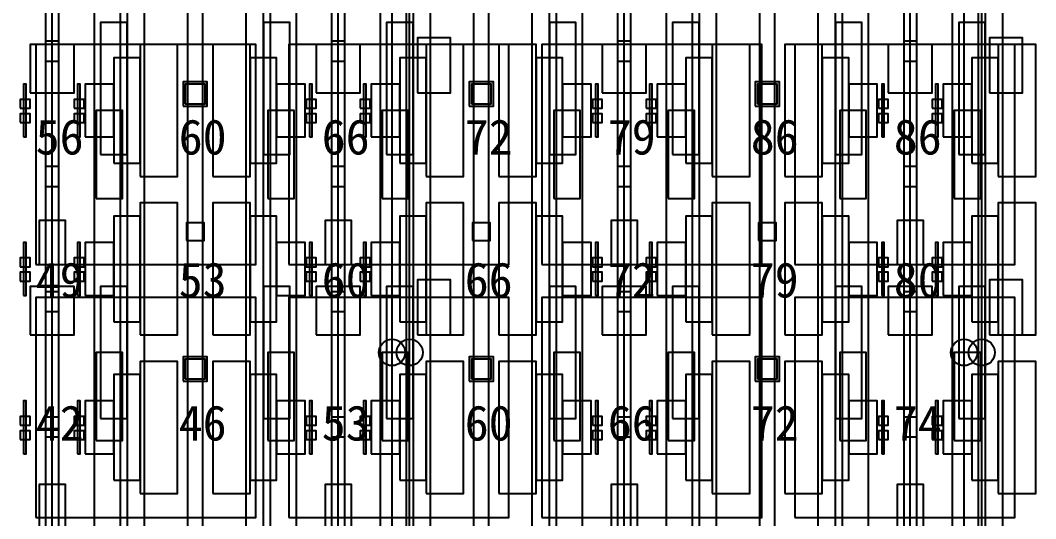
# Model space of a CAD drawing. Header units: metres. Extents: x -1640 to 1560, y -268 to 2338.
# Drawn here: x -367.7 to -321.55, y 1990.45 to 2013.1 of the extents above; entities that cross this region are included whole.
import ezdxf

# ---------------------------------------------------------------- set-up
doc = ezdxf.new("R2010")
doc.units = ezdxf.units.M
for name, color, linetype in [('1F_CHL', 4, 'Continuous'), ('1F_PUMP', 2, 'Continuous'), ('1F_SCR', 3, 'Continuous'), ('1F_STRUCT_COLUMN', 8, 'Continuous'), ('2F_CSF_LATERAL_RACK_CONCEPT', 9, 'Continuous'), ('2F_RFG', 5, 'Continuous'), ('2F_STRUCT_COLUMN', 8, 'Continuous'), ('2F_VMB', 6, 'Continuous'), ('3F_CLEANROOM_OVERHEAD_PIPE_DUCT_CONCEPT', 9, 'Continuous'), ('3F_EHS_EGRESS_DIST_M', 2, 'Continuous'), ('3F_ETCH', 2, 'Continuous'), ('3F_FOUP', 5, 'Continuous'), ('3F_OHT', 9, 'Continuous'), ('3F_OHTV', 1, 'Continuous'), ('3F_STRUCT_COLUMN', 8, 'Continuous'), ('3F_TBAR', 6, 'Continuous'), ('4F_FFU', 1, 'Continuous'), ('4F_STRUCT_PLENUM_TRUSS_CONCEPT', 9, 'Continuous'), ('5F_CHL', 4, 'Continuous'), ('5F_PUMP', 2, 'Continuous'), ('5F_SCR', 3, 'Continuous'), ('5F_STRUCT_COLUMN', 8, 'Continuous'), ('6F_CSF_LATERAL_RACK_CONCEPT', 9, 'Continuous'), ('6F_RFG', 5, 'Continuous'), ('6F_STRUCT_COLUMN', 8, 'Continuous'), ('6F_VMB', 6, 'Continuous'), ('7F_CLEANROOM_OVERHEAD_PIPE_DUCT_CONCEPT', 9, 'Continuous'), ('7F_EHS_EGRESS_DIST_M', 2, 'Continuous'), ('7F_ETCH', 2, 'Continuous'), ('7F_FOUP', 5, 'Continuous'), ('7F_OHT', 9, 'Continuous'), ('7F_OHTV', 1, 'Continuous'), ('7F_STRUCT_COLUMN', 8, 'Continuous'), ('7F_TBAR', 6, 'Continuous'), ('8F_FFU', 1, 'Continuous'), ('8F_STRUCT_PLENUM_TRUSS_CONCEPT', 9, 'Continuous'), ('EHS_TREATED_EXHAUST', 30, 'Continuous'), ('UTIL_PCW.R_CONCEPT', 1, 'Continuous'), ('UTIL_PCW.R_RISER', 1, 'Continuous'), ('UTIL_PCW.S_CONCEPT', 6, 'Continuous'), ('UTIL_PCW.S_RISER', 6, 'Continuous')]:
    doc.layers.add(name, color=color, linetype=linetype)

msp = doc.modelspace()

# ---------------------------------------------------------------- linework, layer by layer
at = {"layer": '1F_CHL'}
for points in [[(-349.65, 2009.8), (-348.15, 2009.8), (-348.15, 2012.3), (-349.65, 2012.3)], [(-323.65, 2009.8), (-322.15, 2009.8), (-322.15, 2012.3), (-323.65, 2012.3)], [(-349.65, 1998.8), (-348.15, 1998.8), (-348.15, 2001.3), (-349.65, 2001.3)], [(-323.65, 1998.8), (-322.15, 1998.8), (-322.15, 2001.3), (-323.65, 2001.3)]]:
    msp.add_lwpolyline(points, close=True, dxfattribs=at)
at = {"layer": '1F_PUMP'}
for points in [[(-364.25, 2005), (-363.05, 2005), (-363.05, 2009), (-364.25, 2009)], [(-356.45, 2005), (-355.25, 2005), (-355.25, 2009), (-356.45, 2009)], [(-351.25, 2005), (-350.05, 2005), (-350.05, 2009), (-351.25, 2009)], [(-343.45, 2005), (-342.25, 2005), (-342.25, 2009), (-343.45, 2009)], [(-338.25, 2005), (-337.05, 2005), (-337.05, 2009), (-338.25, 2009)], [(-330.45, 2005), (-329.25, 2005), (-329.25, 2009), (-330.45, 2009)], [(-325.25, 2005), (-324.05, 2005), (-324.05, 2009), (-325.25, 2009)], [(-364.25, 1994), (-363.05, 1994), (-363.05, 1998), (-364.25, 1998)], [(-356.45, 1994), (-355.25, 1994), (-355.25, 1998), (-356.45, 1998)], [(-351.25, 1994), (-350.05, 1994), (-350.05, 1998), (-351.25, 1998)], [(-343.45, 1994), (-342.25, 1994), (-342.25, 1998), (-343.45, 1998)], [(-338.25, 1994), (-337.05, 1994), (-337.05, 1998), (-338.25, 1998)], [(-330.45, 1994), (-329.25, 1994), (-329.25, 1998), (-330.45, 1998)], [(-325.25, 1994), (-324.05, 1994), (-324.05, 1998), (-325.25, 1998)]]:
    msp.add_lwpolyline(points, close=True, dxfattribs=at)
at = {"layer": '1F_SCR'}
for points in [[(-367.25, 2009.8), (-365.25, 2009.8), (-365.25, 2012), (-367.25, 2012)], [(-354.25, 2009.8), (-352.25, 2009.8), (-352.25, 2012), (-354.25, 2012)], [(-341.25, 2009.8), (-339.25, 2009.8), (-339.25, 2012), (-341.25, 2012)], [(-328.25, 2009.8), (-326.25, 2009.8), (-326.25, 2012), (-328.25, 2012)], [(-367.25, 1998.8), (-365.25, 1998.8), (-365.25, 2001), (-367.25, 2001)], [(-354.25, 1998.8), (-352.25, 1998.8), (-352.25, 2001), (-354.25, 2001)], [(-341.25, 1998.8), (-339.25, 1998.8), (-339.25, 2001), (-341.25, 2001)], [(-328.25, 1998.8), (-326.25, 1998.8), (-326.25, 2001), (-328.25, 2001)]]:
    msp.add_lwpolyline(points, close=True, dxfattribs=at)
at = {"layer": '1F_STRUCT_COLUMN'}
for points in [[(-360.3, 2009.2), (-359.2, 2009.2), (-359.2, 2010.3), (-360.3, 2010.3)], [(-347.3, 2009.2), (-346.2, 2009.2), (-346.2, 2010.3), (-347.3, 2010.3)], [(-334.3, 2009.2), (-333.2, 2009.2), (-333.2, 2010.3), (-334.3, 2010.3)], [(-360.3, 1996.7), (-359.2, 1996.7), (-359.2, 1997.8), (-360.3, 1997.8)], [(-347.3, 1996.7), (-346.2, 1996.7), (-346.2, 1997.8), (-347.3, 1997.8)], [(-334.3, 1996.7), (-333.2, 1996.7), (-333.2, 1997.8), (-334.3, 1997.8)]]:
    msp.add_lwpolyline(points, close=True, dxfattribs=at)
at = {"layer": '2F_CSF_LATERAL_RACK_CONCEPT'}
for points in [[(-362.85, 1970), (-362.05, 1970), (-362.05, 2113), (-362.85, 2113)], [(-357.45, 1970), (-356.65, 1970), (-356.65, 2113), (-357.45, 2113)], [(-349.85, 1970), (-349.05, 1970), (-349.05, 2113), (-349.85, 2113)], [(-344.45, 1970), (-343.65, 1970), (-343.65, 2113), (-344.45, 2113)], [(-336.85, 1970), (-336.05, 1970), (-336.05, 2113), (-336.85, 2113)], [(-331.45, 1970), (-330.65, 1970), (-330.65, 2113), (-331.45, 2113)], [(-323.85, 1970), (-323.05, 1970), (-323.05, 2113), (-323.85, 2113)]]:
    msp.add_lwpolyline(points, close=True, dxfattribs=at)
at = {"layer": '2F_RFG'}
for points in [[(-364.05, 2007), (-362.85, 2007), (-362.85, 2013), (-364.05, 2013)], [(-356.65, 2007), (-355.45, 2007), (-355.45, 2013), (-356.65, 2013)], [(-351.05, 2007), (-349.85, 2007), (-349.85, 2013), (-351.05, 2013)], [(-343.65, 2007), (-342.45, 2007), (-342.45, 2013), (-343.65, 2013)], [(-338.05, 2007), (-336.85, 2007), (-336.85, 2013), (-338.05, 2013)], [(-330.65, 2007), (-329.45, 2007), (-329.45, 2013), (-330.65, 2013)], [(-325.05, 2007), (-323.85, 2007), (-323.85, 2013), (-325.05, 2013)], [(-364.05, 1995), (-362.85, 1995), (-362.85, 2001), (-364.05, 2001)], [(-356.65, 1995), (-355.45, 1995), (-355.45, 2001), (-356.65, 2001)], [(-351.05, 1995), (-349.85, 1995), (-349.85, 2001), (-351.05, 2001)], [(-343.65, 1995), (-342.45, 1995), (-342.45, 2001), (-343.65, 2001)], [(-338.05, 1995), (-336.85, 1995), (-336.85, 2001), (-338.05, 2001)], [(-330.65, 1995), (-329.45, 1995), (-329.45, 2001), (-330.65, 2001)], [(-325.05, 1995), (-323.85, 1995), (-323.85, 2001), (-325.05, 2001)]]:
    msp.add_lwpolyline(points, close=True, dxfattribs=at)
at = {"layer": '2F_STRUCT_COLUMN'}
for points in [[(-360.2, 2009.3), (-359.3, 2009.3), (-359.3, 2010.2), (-360.2, 2010.2)], [(-347.2, 2009.3), (-346.3, 2009.3), (-346.3, 2010.2), (-347.2, 2010.2)], [(-334.2, 2009.3), (-333.3, 2009.3), (-333.3, 2010.2), (-334.2, 2010.2)], [(-360.2, 1996.8), (-359.3, 1996.8), (-359.3, 1997.7), (-360.2, 1997.7)], [(-347.2, 1996.8), (-346.3, 1996.8), (-346.3, 1997.7), (-347.2, 1997.7)], [(-334.2, 1996.8), (-333.3, 1996.8), (-333.3, 1997.7), (-334.2, 1997.7)]]:
    msp.add_lwpolyline(points, close=True, dxfattribs=at)
at = {"layer": '2F_VMB'}
for points in [[(-366.85, 2002), (-365.65, 2002), (-365.65, 2004), (-366.85, 2004)], [(-353.85, 2002), (-352.65, 2002), (-352.65, 2004), (-353.85, 2004)], [(-340.85, 2002), (-339.65, 2002), (-339.65, 2004), (-340.85, 2004)], [(-327.85, 2002), (-326.65, 2002), (-326.65, 2004), (-327.85, 2004)], [(-366.85, 1990), (-365.65, 1990), (-365.65, 1992), (-366.85, 1992)], [(-353.85, 1990), (-352.65, 1990), (-352.65, 1992), (-353.85, 1992)], [(-340.85, 1990), (-339.65, 1990), (-339.65, 1992), (-340.85, 1992)], [(-327.85, 1990), (-326.65, 1990), (-326.65, 1992), (-327.85, 1992)]]:
    msp.add_lwpolyline(points, close=True, dxfattribs=at)
at = {"layer": '3F_CLEANROOM_OVERHEAD_PIPE_DUCT_CONCEPT'}
for points in [[(-364.35, 1969), (-363.15, 1969), (-363.15, 2114), (-364.35, 2114)], [(-356.35, 1969), (-355.15, 1969), (-355.15, 2114), (-356.35, 2114)], [(-351.35, 1969), (-350.15, 1969), (-350.15, 2114), (-351.35, 2114)], [(-343.35, 1969), (-342.15, 1969), (-342.15, 2114), (-343.35, 2114)], [(-338.35, 1969), (-337.15, 1969), (-337.15, 2114), (-338.35, 2114)], [(-330.35, 1969), (-329.15, 1969), (-329.15, 2114), (-330.35, 2114)], [(-325.35, 1969), (-324.15, 1969), (-324.15, 2114), (-325.35, 2114)]]:
    msp.add_lwpolyline(points, close=True, dxfattribs=at)
at = {"layer": '3F_ETCH'}
for points in [[(-362.25, 2006), (-360.55, 2006), (-360.55, 2012), (-362.25, 2012)], [(-358.95, 2006), (-357.25, 2006), (-357.25, 2012), (-358.95, 2012)], [(-349.25, 2006), (-347.55, 2006), (-347.55, 2012), (-349.25, 2012)], [(-345.95, 2006), (-344.25, 2006), (-344.25, 2012), (-345.95, 2012)], [(-336.25, 2006), (-334.55, 2006), (-334.55, 2012), (-336.25, 2012)], [(-332.95, 2006), (-331.25, 2006), (-331.25, 2012), (-332.95, 2012)], [(-323.25, 2006), (-321.55, 2006), (-321.55, 2012), (-323.25, 2012)], [(-363.45, 2006.6), (-362.25, 2006.6), (-362.25, 2011.4), (-363.45, 2011.4)], [(-357.25, 2006.6), (-356.05, 2006.6), (-356.05, 2011.4), (-357.25, 2011.4)], [(-350.45, 2006.6), (-349.25, 2006.6), (-349.25, 2011.4), (-350.45, 2011.4)], [(-344.25, 2006.6), (-343.05, 2006.6), (-343.05, 2011.4), (-344.25, 2011.4)], [(-337.45, 2006.6), (-336.25, 2006.6), (-336.25, 2011.4), (-337.45, 2011.4)], [(-331.25, 2006.6), (-330.05, 2006.6), (-330.05, 2011.4), (-331.25, 2011.4)], [(-324.45, 2006.6), (-323.25, 2006.6), (-323.25, 2011.4), (-324.45, 2011.4)], [(-364.75, 2007.8), (-363.45, 2007.8), (-363.45, 2010.2), (-364.75, 2010.2)], [(-356.05, 2007.8), (-354.75, 2007.8), (-354.75, 2010.2), (-356.05, 2010.2)], [(-351.75, 2007.8), (-350.45, 2007.8), (-350.45, 2010.2), (-351.75, 2010.2)], [(-343.05, 2007.8), (-341.75, 2007.8), (-341.75, 2010.2), (-343.05, 2010.2)], [(-338.75, 2007.8), (-337.45, 2007.8), (-337.45, 2010.2), (-338.75, 2010.2)], [(-330.05, 2007.8), (-328.75, 2007.8), (-328.75, 2010.2), (-330.05, 2010.2)], [(-325.75, 2007.8), (-324.45, 2007.8), (-324.45, 2010.2), (-325.75, 2010.2)], [(-362.25, 1998.8), (-360.55, 1998.8), (-360.55, 2004.8), (-362.25, 2004.8)], [(-358.95, 1998.8), (-357.25, 1998.8), (-357.25, 2004.8), (-358.95, 2004.8)], [(-349.25, 1998.8), (-347.55, 1998.8), (-347.55, 2004.8), (-349.25, 2004.8)], [(-345.95, 1998.8), (-344.25, 1998.8), (-344.25, 2004.8), (-345.95, 2004.8)], [(-336.25, 1998.8), (-334.55, 1998.8), (-334.55, 2004.8), (-336.25, 2004.8)], [(-332.95, 1998.8), (-331.25, 1998.8), (-331.25, 2004.8), (-332.95, 2004.8)], [(-323.25, 1998.8), (-321.55, 1998.8), (-321.55, 2004.8), (-323.25, 2004.8)], [(-363.45, 1999.4), (-362.25, 1999.4), (-362.25, 2004.2), (-363.45, 2004.2)], [(-357.25, 1999.4), (-356.05, 1999.4), (-356.05, 2004.2), (-357.25, 2004.2)], [(-350.45, 1999.4), (-349.25, 1999.4), (-349.25, 2004.2), (-350.45, 2004.2)], [(-344.25, 1999.4), (-343.05, 1999.4), (-343.05, 2004.2), (-344.25, 2004.2)], [(-337.45, 1999.4), (-336.25, 1999.4), (-336.25, 2004.2), (-337.45, 2004.2)], [(-331.25, 1999.4), (-330.05, 1999.4), (-330.05, 2004.2), (-331.25, 2004.2)], [(-324.45, 1999.4), (-323.25, 1999.4), (-323.25, 2004.2), (-324.45, 2004.2)], [(-364.75, 2000.6), (-363.45, 2000.6), (-363.45, 2003), (-364.75, 2003)], [(-356.05, 2000.6), (-354.75, 2000.6), (-354.75, 2003), (-356.05, 2003)], [(-351.75, 2000.6), (-350.45, 2000.6), (-350.45, 2003), (-351.75, 2003)], [(-343.05, 2000.6), (-341.75, 2000.6), (-341.75, 2003), (-343.05, 2003)], [(-338.75, 2000.6), (-337.45, 2000.6), (-337.45, 2003), (-338.75, 2003)], [(-330.05, 2000.6), (-328.75, 2000.6), (-328.75, 2003), (-330.05, 2003)], [(-325.75, 2000.6), (-324.45, 2000.6), (-324.45, 2003), (-325.75, 2003)], [(-362.25, 1991.6), (-360.55, 1991.6), (-360.55, 1997.6), (-362.25, 1997.6)], [(-358.95, 1991.6), (-357.25, 1991.6), (-357.25, 1997.6), (-358.95, 1997.6)], [(-349.25, 1991.6), (-347.55, 1991.6), (-347.55, 1997.6), (-349.25, 1997.6)], [(-345.95, 1991.6), (-344.25, 1991.6), (-344.25, 1997.6), (-345.95, 1997.6)], [(-336.25, 1991.6), (-334.55, 1991.6), (-334.55, 1997.6), (-336.25, 1997.6)], [(-332.95, 1991.6), (-331.25, 1991.6), (-331.25, 1997.6), (-332.95, 1997.6)], [(-323.25, 1991.6), (-321.55, 1991.6), (-321.55, 1997.6), (-323.25, 1997.6)], [(-363.45, 1992.2), (-362.25, 1992.2), (-362.25, 1997), (-363.45, 1997)], [(-357.25, 1992.2), (-356.05, 1992.2), (-356.05, 1997), (-357.25, 1997)], [(-350.45, 1992.2), (-349.25, 1992.2), (-349.25, 1997), (-350.45, 1997)], [(-344.25, 1992.2), (-343.05, 1992.2), (-343.05, 1997), (-344.25, 1997)], [(-337.45, 1992.2), (-336.25, 1992.2), (-336.25, 1997), (-337.45, 1997)], [(-331.25, 1992.2), (-330.05, 1992.2), (-330.05, 1997), (-331.25, 1997)], [(-324.45, 1992.2), (-323.25, 1992.2), (-323.25, 1997), (-324.45, 1997)], [(-364.75, 1993.4), (-363.45, 1993.4), (-363.45, 1995.8), (-364.75, 1995.8)], [(-356.05, 1993.4), (-354.75, 1993.4), (-354.75, 1995.8), (-356.05, 1995.8)], [(-351.75, 1993.4), (-350.45, 1993.4), (-350.45, 1995.8), (-351.75, 1995.8)], [(-343.05, 1993.4), (-341.75, 1993.4), (-341.75, 1995.8), (-343.05, 1995.8)], [(-338.75, 1993.4), (-337.45, 1993.4), (-337.45, 1995.8), (-338.75, 1995.8)], [(-330.05, 1993.4), (-328.75, 1993.4), (-328.75, 1995.8), (-330.05, 1995.8)], [(-325.75, 1993.4), (-324.45, 1993.4), (-324.45, 1995.8), (-325.75, 1995.8)]]:
    msp.add_lwpolyline(points, close=True, dxfattribs=at)
at = {"layer": '3F_FOUP'}
for points in [[(-367.7, 2009.1), (-367.25, 2009.1), (-367.25, 2009.5), (-367.7, 2009.5)], [(-365.25, 2009.1), (-364.8, 2009.1), (-364.8, 2009.5), (-365.25, 2009.5)], [(-354.7, 2009.1), (-354.25, 2009.1), (-354.25, 2009.5), (-354.7, 2009.5)], [(-352.25, 2009.1), (-351.8, 2009.1), (-351.8, 2009.5), (-352.25, 2009.5)], [(-341.7, 2009.1), (-341.25, 2009.1), (-341.25, 2009.5), (-341.7, 2009.5)], [(-339.25, 2009.1), (-338.8, 2009.1), (-338.8, 2009.5), (-339.25, 2009.5)], [(-328.7, 2009.1), (-328.25, 2009.1), (-328.25, 2009.5), (-328.7, 2009.5)], [(-326.25, 2009.1), (-325.8, 2009.1), (-325.8, 2009.5), (-326.25, 2009.5)], [(-367.7, 2008.45), (-367.25, 2008.45), (-367.25, 2008.85), (-367.7, 2008.85)], [(-365.25, 2008.45), (-364.8, 2008.45), (-364.8, 2008.85), (-365.25, 2008.85)], [(-354.7, 2008.45), (-354.25, 2008.45), (-354.25, 2008.85), (-354.7, 2008.85)], [(-352.25, 2008.45), (-351.8, 2008.45), (-351.8, 2008.85), (-352.25, 2008.85)], [(-341.7, 2008.45), (-341.25, 2008.45), (-341.25, 2008.85), (-341.7, 2008.85)], [(-339.25, 2008.45), (-338.8, 2008.45), (-338.8, 2008.85), (-339.25, 2008.85)], [(-328.7, 2008.45), (-328.25, 2008.45), (-328.25, 2008.85), (-328.7, 2008.85)], [(-326.25, 2008.45), (-325.8, 2008.45), (-325.8, 2008.85), (-326.25, 2008.85)], [(-367.7, 2001.9), (-367.25, 2001.9), (-367.25, 2002.3), (-367.7, 2002.3)], [(-365.25, 2001.9), (-364.8, 2001.9), (-364.8, 2002.3), (-365.25, 2002.3)], [(-354.7, 2001.9), (-354.25, 2001.9), (-354.25, 2002.3), (-354.7, 2002.3)], [(-352.25, 2001.9), (-351.8, 2001.9), (-351.8, 2002.3), (-352.25, 2002.3)], [(-341.7, 2001.9), (-341.25, 2001.9), (-341.25, 2002.3), (-341.7, 2002.3)], [(-339.25, 2001.9), (-338.8, 2001.9), (-338.8, 2002.3), (-339.25, 2002.3)], [(-328.7, 2001.9), (-328.25, 2001.9), (-328.25, 2002.3), (-328.7, 2002.3)], [(-326.25, 2001.9), (-325.8, 2001.9), (-325.8, 2002.3), (-326.25, 2002.3)], [(-367.7, 2001.25), (-367.25, 2001.25), (-367.25, 2001.65), (-367.7, 2001.65)], [(-365.25, 2001.25), (-364.8, 2001.25), (-364.8, 2001.65), (-365.25, 2001.65)], [(-354.7, 2001.25), (-354.25, 2001.25), (-354.25, 2001.65), (-354.7, 2001.65)], [(-352.25, 2001.25), (-351.8, 2001.25), (-351.8, 2001.65), (-352.25, 2001.65)], [(-341.7, 2001.25), (-341.25, 2001.25), (-341.25, 2001.65), (-341.7, 2001.65)], [(-339.25, 2001.25), (-338.8, 2001.25), (-338.8, 2001.65), (-339.25, 2001.65)], [(-328.7, 2001.25), (-328.25, 2001.25), (-328.25, 2001.65), (-328.7, 2001.65)], [(-326.25, 2001.25), (-325.8, 2001.25), (-325.8, 2001.65), (-326.25, 2001.65)], [(-367.7, 1994.7), (-367.25, 1994.7), (-367.25, 1995.1), (-367.7, 1995.1)], [(-365.25, 1994.7), (-364.8, 1994.7), (-364.8, 1995.1), (-365.25, 1995.1)], [(-354.7, 1994.7), (-354.25, 1994.7), (-354.25, 1995.1), (-354.7, 1995.1)], [(-352.25, 1994.7), (-351.8, 1994.7), (-351.8, 1995.1), (-352.25, 1995.1)], [(-341.7, 1994.7), (-341.25, 1994.7), (-341.25, 1995.1), (-341.7, 1995.1)], [(-339.25, 1994.7), (-338.8, 1994.7), (-338.8, 1995.1), (-339.25, 1995.1)], [(-328.7, 1994.7), (-328.25, 1994.7), (-328.25, 1995.1), (-328.7, 1995.1)], [(-326.25, 1994.7), (-325.8, 1994.7), (-325.8, 1995.1), (-326.25, 1995.1)], [(-367.7, 1994.05), (-367.25, 1994.05), (-367.25, 1994.45), (-367.7, 1994.45)], [(-365.25, 1994.05), (-364.8, 1994.05), (-364.8, 1994.45), (-365.25, 1994.45)], [(-354.7, 1994.05), (-354.25, 1994.05), (-354.25, 1994.45), (-354.7, 1994.45)], [(-352.25, 1994.05), (-351.8, 1994.05), (-351.8, 1994.45), (-352.25, 1994.45)], [(-341.7, 1994.05), (-341.25, 1994.05), (-341.25, 1994.45), (-341.7, 1994.45)], [(-339.25, 1994.05), (-338.8, 1994.05), (-338.8, 1994.45), (-339.25, 1994.45)], [(-328.7, 1994.05), (-328.25, 1994.05), (-328.25, 1994.45), (-328.7, 1994.45)], [(-326.25, 1994.05), (-325.8, 1994.05), (-325.8, 1994.45), (-326.25, 1994.45)]]:
    msp.add_lwpolyline(points, close=True, dxfattribs=at)
at = {"layer": '3F_OHT'}
for p, q in [((-366.25, 1969), (-366.25, 2037.5)), ((-353.25, 1969), (-353.25, 2037.5)), ((-340.25, 1969), (-340.25, 2037.5)), ((-327.25, 1969), (-327.25, 2037.5))]:
    msp.add_line(p, q, dxfattribs=at)
at = {"layer": '3F_OHTV'}
for points in [[(-366.55, 2011.25), (-365.95, 2011.25), (-365.95, 2012.15), (-366.55, 2012.15)], [(-353.55, 2011.25), (-352.95, 2011.25), (-352.95, 2012.15), (-353.55, 2012.15)], [(-340.55, 2011.25), (-339.95, 2011.25), (-339.95, 2012.15), (-340.55, 2012.15)], [(-327.55, 2011.25), (-326.95, 2011.25), (-326.95, 2012.15), (-327.55, 2012.15)], [(-366.55, 2005.55), (-365.95, 2005.55), (-365.95, 2006.45), (-366.55, 2006.45)], [(-353.55, 2005.55), (-352.95, 2005.55), (-352.95, 2006.45), (-353.55, 2006.45)], [(-340.55, 2005.55), (-339.95, 2005.55), (-339.95, 2006.45), (-340.55, 2006.45)], [(-327.55, 2005.55), (-326.95, 2005.55), (-326.95, 2006.45), (-327.55, 2006.45)], [(-366.55, 1999.86), (-365.95, 1999.86), (-365.95, 2000.76), (-366.55, 2000.76)], [(-353.55, 1999.86), (-352.95, 1999.86), (-352.95, 2000.76), (-353.55, 2000.76)], [(-340.55, 1999.86), (-339.95, 1999.86), (-339.95, 2000.76), (-340.55, 2000.76)], [(-327.55, 1999.86), (-326.95, 1999.86), (-326.95, 2000.76), (-327.55, 2000.76)], [(-366.55, 1994.17), (-365.95, 1994.17), (-365.95, 1995.07), (-366.55, 1995.07)], [(-353.55, 1994.17), (-352.95, 1994.17), (-352.95, 1995.07), (-353.55, 1995.07)], [(-340.55, 1994.17), (-339.95, 1994.17), (-339.95, 1995.07), (-340.55, 1995.07)], [(-327.55, 1994.17), (-326.95, 1994.17), (-326.95, 1995.07), (-327.55, 1995.07)]]:
    msp.add_lwpolyline(points, close=True, dxfattribs=at)
at = {"layer": '3F_STRUCT_COLUMN'}
for points in [[(-360.15, 2003.1), (-359.35, 2003.1), (-359.35, 2003.9), (-360.15, 2003.9)], [(-347.15, 2003.1), (-346.35, 2003.1), (-346.35, 2003.9), (-347.15, 2003.9)], [(-334.15, 2003.1), (-333.35, 2003.1), (-333.35, 2003.9), (-334.15, 2003.9)]]:
    msp.add_lwpolyline(points, close=True, dxfattribs=at)
at = {"layer": '3F_TBAR'}
for points in [[(-367.55, 2007.8), (-367.43, 2007.8), (-367.43, 2010.2), (-367.55, 2010.2)], [(-365.1, 2007.8), (-364.98, 2007.8), (-364.98, 2010.2), (-365.1, 2010.2)], [(-354.55, 2007.8), (-354.43, 2007.8), (-354.43, 2010.2), (-354.55, 2010.2)], [(-352.1, 2007.8), (-351.98, 2007.8), (-351.98, 2010.2), (-352.1, 2010.2)], [(-341.55, 2007.8), (-341.43, 2007.8), (-341.43, 2010.2), (-341.55, 2010.2)], [(-339.1, 2007.8), (-338.98, 2007.8), (-338.98, 2010.2), (-339.1, 2010.2)], [(-328.55, 2007.8), (-328.43, 2007.8), (-328.43, 2010.2), (-328.55, 2010.2)], [(-326.1, 2007.8), (-325.98, 2007.8), (-325.98, 2010.2), (-326.1, 2010.2)], [(-367.55, 2000.6), (-367.43, 2000.6), (-367.43, 2003), (-367.55, 2003)], [(-365.1, 2000.6), (-364.98, 2000.6), (-364.98, 2003), (-365.1, 2003)], [(-354.55, 2000.6), (-354.43, 2000.6), (-354.43, 2003), (-354.55, 2003)], [(-352.1, 2000.6), (-351.98, 2000.6), (-351.98, 2003), (-352.1, 2003)], [(-341.55, 2000.6), (-341.43, 2000.6), (-341.43, 2003), (-341.55, 2003)], [(-339.1, 2000.6), (-338.98, 2000.6), (-338.98, 2003), (-339.1, 2003)], [(-328.55, 2000.6), (-328.43, 2000.6), (-328.43, 2003), (-328.55, 2003)], [(-326.1, 2000.6), (-325.98, 2000.6), (-325.98, 2003), (-326.1, 2003)], [(-367.55, 1993.4), (-367.43, 1993.4), (-367.43, 1995.8), (-367.55, 1995.8)], [(-365.1, 1993.4), (-364.98, 1993.4), (-364.98, 1995.8), (-365.1, 1995.8)], [(-354.55, 1993.4), (-354.43, 1993.4), (-354.43, 1995.8), (-354.55, 1995.8)], [(-352.1, 1993.4), (-351.98, 1993.4), (-351.98, 1995.8), (-352.1, 1995.8)], [(-341.55, 1993.4), (-341.43, 1993.4), (-341.43, 1995.8), (-341.55, 1995.8)], [(-339.1, 1993.4), (-338.98, 1993.4), (-338.98, 1995.8), (-339.1, 1995.8)], [(-328.55, 1993.4), (-328.43, 1993.4), (-328.43, 1995.8), (-328.55, 1995.8)], [(-326.1, 1993.4), (-325.98, 1993.4), (-325.98, 1995.8), (-326.1, 1995.8)]]:
    msp.add_lwpolyline(points, close=True, dxfattribs=at)
at = {"layer": '4F_FFU'}
for points in [[(-367, 2002), (-357, 2002), (-357, 2012), (-367, 2012)], [(-355.5, 2002), (-345.5, 2002), (-345.5, 2012), (-355.5, 2012)], [(-344, 2002), (-334, 2002), (-334, 2012), (-344, 2012)], [(-332.5, 2002), (-322.5, 2002), (-322.5, 2012), (-332.5, 2012)], [(-367, 1990.5), (-357, 1990.5), (-357, 2000.5), (-367, 2000.5)], [(-355.5, 1990.5), (-345.5, 1990.5), (-345.5, 2000.5), (-355.5, 2000.5)], [(-344, 1990.5), (-334, 1990.5), (-334, 2000.5), (-344, 2000.5)], [(-332.5, 1990.5), (-322.5, 1990.5), (-322.5, 2000.5), (-332.5, 2000.5)]]:
    msp.add_lwpolyline(points, close=True, dxfattribs=at)
at = {"layer": '4F_STRUCT_PLENUM_TRUSS_CONCEPT'}
for points in [[(-360.1, 1966), (-359.4, 1966), (-359.4, 2117), (-360.1, 2117)], [(-347.1, 1966), (-346.4, 1966), (-346.4, 2117), (-347.1, 2117)], [(-334.1, 1966), (-333.4, 1966), (-333.4, 2117), (-334.1, 2117)]]:
    msp.add_lwpolyline(points, close=True, dxfattribs=at)
at = {"layer": '5F_CHL'}
for points in [[(-349.65, 2009.8), (-348.15, 2009.8), (-348.15, 2012.3), (-349.65, 2012.3)], [(-323.65, 2009.8), (-322.15, 2009.8), (-322.15, 2012.3), (-323.65, 2012.3)], [(-349.65, 1998.8), (-348.15, 1998.8), (-348.15, 2001.3), (-349.65, 2001.3)], [(-323.65, 1998.8), (-322.15, 1998.8), (-322.15, 2001.3), (-323.65, 2001.3)]]:
    msp.add_lwpolyline(points, close=True, dxfattribs=at)
at = {"layer": '5F_PUMP'}
for points in [[(-364.25, 2005), (-363.05, 2005), (-363.05, 2009), (-364.25, 2009)], [(-356.45, 2005), (-355.25, 2005), (-355.25, 2009), (-356.45, 2009)], [(-351.25, 2005), (-350.05, 2005), (-350.05, 2009), (-351.25, 2009)], [(-343.45, 2005), (-342.25, 2005), (-342.25, 2009), (-343.45, 2009)], [(-338.25, 2005), (-337.05, 2005), (-337.05, 2009), (-338.25, 2009)], [(-330.45, 2005), (-329.25, 2005), (-329.25, 2009), (-330.45, 2009)], [(-325.25, 2005), (-324.05, 2005), (-324.05, 2009), (-325.25, 2009)], [(-364.25, 1994), (-363.05, 1994), (-363.05, 1998), (-364.25, 1998)], [(-356.45, 1994), (-355.25, 1994), (-355.25, 1998), (-356.45, 1998)], [(-351.25, 1994), (-350.05, 1994), (-350.05, 1998), (-351.25, 1998)], [(-343.45, 1994), (-342.25, 1994), (-342.25, 1998), (-343.45, 1998)], [(-338.25, 1994), (-337.05, 1994), (-337.05, 1998), (-338.25, 1998)], [(-330.45, 1994), (-329.25, 1994), (-329.25, 1998), (-330.45, 1998)], [(-325.25, 1994), (-324.05, 1994), (-324.05, 1998), (-325.25, 1998)]]:
    msp.add_lwpolyline(points, close=True, dxfattribs=at)
at = {"layer": '5F_SCR'}
for points in [[(-367.25, 2009.8), (-365.25, 2009.8), (-365.25, 2012), (-367.25, 2012)], [(-354.25, 2009.8), (-352.25, 2009.8), (-352.25, 2012), (-354.25, 2012)], [(-341.25, 2009.8), (-339.25, 2009.8), (-339.25, 2012), (-341.25, 2012)], [(-328.25, 2009.8), (-326.25, 2009.8), (-326.25, 2012), (-328.25, 2012)], [(-367.25, 1998.8), (-365.25, 1998.8), (-365.25, 2001), (-367.25, 2001)], [(-354.25, 1998.8), (-352.25, 1998.8), (-352.25, 2001), (-354.25, 2001)], [(-341.25, 1998.8), (-339.25, 1998.8), (-339.25, 2001), (-341.25, 2001)], [(-328.25, 1998.8), (-326.25, 1998.8), (-326.25, 2001), (-328.25, 2001)]]:
    msp.add_lwpolyline(points, close=True, dxfattribs=at)
at = {"layer": '5F_STRUCT_COLUMN'}
for points in [[(-360.3, 2009.2), (-359.2, 2009.2), (-359.2, 2010.3), (-360.3, 2010.3)], [(-347.3, 2009.2), (-346.2, 2009.2), (-346.2, 2010.3), (-347.3, 2010.3)], [(-334.3, 2009.2), (-333.2, 2009.2), (-333.2, 2010.3), (-334.3, 2010.3)], [(-360.3, 1996.7), (-359.2, 1996.7), (-359.2, 1997.8), (-360.3, 1997.8)], [(-347.3, 1996.7), (-346.2, 1996.7), (-346.2, 1997.8), (-347.3, 1997.8)], [(-334.3, 1996.7), (-333.2, 1996.7), (-333.2, 1997.8), (-334.3, 1997.8)]]:
    msp.add_lwpolyline(points, close=True, dxfattribs=at)
at = {"layer": '6F_CSF_LATERAL_RACK_CONCEPT'}
for points in [[(-362.85, 1970), (-362.05, 1970), (-362.05, 2113), (-362.85, 2113)], [(-357.45, 1970), (-356.65, 1970), (-356.65, 2113), (-357.45, 2113)], [(-349.85, 1970), (-349.05, 1970), (-349.05, 2113), (-349.85, 2113)], [(-344.45, 1970), (-343.65, 1970), (-343.65, 2113), (-344.45, 2113)], [(-336.85, 1970), (-336.05, 1970), (-336.05, 2113), (-336.85, 2113)], [(-331.45, 1970), (-330.65, 1970), (-330.65, 2113), (-331.45, 2113)], [(-323.85, 1970), (-323.05, 1970), (-323.05, 2113), (-323.85, 2113)]]:
    msp.add_lwpolyline(points, close=True, dxfattribs=at)
at = {"layer": '6F_RFG'}
for points in [[(-364.05, 2007), (-362.85, 2007), (-362.85, 2013), (-364.05, 2013)], [(-356.65, 2007), (-355.45, 2007), (-355.45, 2013), (-356.65, 2013)], [(-351.05, 2007), (-349.85, 2007), (-349.85, 2013), (-351.05, 2013)], [(-343.65, 2007), (-342.45, 2007), (-342.45, 2013), (-343.65, 2013)], [(-338.05, 2007), (-336.85, 2007), (-336.85, 2013), (-338.05, 2013)], [(-330.65, 2007), (-329.45, 2007), (-329.45, 2013), (-330.65, 2013)], [(-325.05, 2007), (-323.85, 2007), (-323.85, 2013), (-325.05, 2013)], [(-364.05, 1995), (-362.85, 1995), (-362.85, 2001), (-364.05, 2001)], [(-356.65, 1995), (-355.45, 1995), (-355.45, 2001), (-356.65, 2001)], [(-351.05, 1995), (-349.85, 1995), (-349.85, 2001), (-351.05, 2001)], [(-343.65, 1995), (-342.45, 1995), (-342.45, 2001), (-343.65, 2001)], [(-338.05, 1995), (-336.85, 1995), (-336.85, 2001), (-338.05, 2001)], [(-330.65, 1995), (-329.45, 1995), (-329.45, 2001), (-330.65, 2001)], [(-325.05, 1995), (-323.85, 1995), (-323.85, 2001), (-325.05, 2001)]]:
    msp.add_lwpolyline(points, close=True, dxfattribs=at)
at = {"layer": '6F_STRUCT_COLUMN'}
for points in [[(-360.2, 2009.3), (-359.3, 2009.3), (-359.3, 2010.2), (-360.2, 2010.2)], [(-347.2, 2009.3), (-346.3, 2009.3), (-346.3, 2010.2), (-347.2, 2010.2)], [(-334.2, 2009.3), (-333.3, 2009.3), (-333.3, 2010.2), (-334.2, 2010.2)], [(-360.2, 1996.8), (-359.3, 1996.8), (-359.3, 1997.7), (-360.2, 1997.7)], [(-347.2, 1996.8), (-346.3, 1996.8), (-346.3, 1997.7), (-347.2, 1997.7)], [(-334.2, 1996.8), (-333.3, 1996.8), (-333.3, 1997.7), (-334.2, 1997.7)]]:
    msp.add_lwpolyline(points, close=True, dxfattribs=at)
at = {"layer": '6F_VMB'}
for points in [[(-366.85, 2002), (-365.65, 2002), (-365.65, 2004), (-366.85, 2004)], [(-353.85, 2002), (-352.65, 2002), (-352.65, 2004), (-353.85, 2004)], [(-340.85, 2002), (-339.65, 2002), (-339.65, 2004), (-340.85, 2004)], [(-327.85, 2002), (-326.65, 2002), (-326.65, 2004), (-327.85, 2004)], [(-366.85, 1990), (-365.65, 1990), (-365.65, 1992), (-366.85, 1992)], [(-353.85, 1990), (-352.65, 1990), (-352.65, 1992), (-353.85, 1992)], [(-340.85, 1990), (-339.65, 1990), (-339.65, 1992), (-340.85, 1992)], [(-327.85, 1990), (-326.65, 1990), (-326.65, 1992), (-327.85, 1992)]]:
    msp.add_lwpolyline(points, close=True, dxfattribs=at)
at = {"layer": '7F_CLEANROOM_OVERHEAD_PIPE_DUCT_CONCEPT'}
for points in [[(-364.35, 1969), (-363.15, 1969), (-363.15, 2114), (-364.35, 2114)], [(-356.35, 1969), (-355.15, 1969), (-355.15, 2114), (-356.35, 2114)], [(-351.35, 1969), (-350.15, 1969), (-350.15, 2114), (-351.35, 2114)], [(-343.35, 1969), (-342.15, 1969), (-342.15, 2114), (-343.35, 2114)], [(-338.35, 1969), (-337.15, 1969), (-337.15, 2114), (-338.35, 2114)], [(-330.35, 1969), (-329.15, 1969), (-329.15, 2114), (-330.35, 2114)], [(-325.35, 1969), (-324.15, 1969), (-324.15, 2114), (-325.35, 2114)]]:
    msp.add_lwpolyline(points, close=True, dxfattribs=at)
at = {"layer": '7F_ETCH'}
for points in [[(-362.25, 2006), (-360.55, 2006), (-360.55, 2012), (-362.25, 2012)], [(-358.95, 2006), (-357.25, 2006), (-357.25, 2012), (-358.95, 2012)], [(-349.25, 2006), (-347.55, 2006), (-347.55, 2012), (-349.25, 2012)], [(-345.95, 2006), (-344.25, 2006), (-344.25, 2012), (-345.95, 2012)], [(-336.25, 2006), (-334.55, 2006), (-334.55, 2012), (-336.25, 2012)], [(-332.95, 2006), (-331.25, 2006), (-331.25, 2012), (-332.95, 2012)], [(-323.25, 2006), (-321.55, 2006), (-321.55, 2012), (-323.25, 2012)], [(-363.45, 2006.6), (-362.25, 2006.6), (-362.25, 2011.4), (-363.45, 2011.4)], [(-357.25, 2006.6), (-356.05, 2006.6), (-356.05, 2011.4), (-357.25, 2011.4)], [(-350.45, 2006.6), (-349.25, 2006.6), (-349.25, 2011.4), (-350.45, 2011.4)], [(-344.25, 2006.6), (-343.05, 2006.6), (-343.05, 2011.4), (-344.25, 2011.4)], [(-337.45, 2006.6), (-336.25, 2006.6), (-336.25, 2011.4), (-337.45, 2011.4)], [(-331.25, 2006.6), (-330.05, 2006.6), (-330.05, 2011.4), (-331.25, 2011.4)], [(-324.45, 2006.6), (-323.25, 2006.6), (-323.25, 2011.4), (-324.45, 2011.4)], [(-364.75, 2007.8), (-363.45, 2007.8), (-363.45, 2010.2), (-364.75, 2010.2)], [(-356.05, 2007.8), (-354.75, 2007.8), (-354.75, 2010.2), (-356.05, 2010.2)], [(-351.75, 2007.8), (-350.45, 2007.8), (-350.45, 2010.2), (-351.75, 2010.2)], [(-343.05, 2007.8), (-341.75, 2007.8), (-341.75, 2010.2), (-343.05, 2010.2)], [(-338.75, 2007.8), (-337.45, 2007.8), (-337.45, 2010.2), (-338.75, 2010.2)], [(-330.05, 2007.8), (-328.75, 2007.8), (-328.75, 2010.2), (-330.05, 2010.2)], [(-325.75, 2007.8), (-324.45, 2007.8), (-324.45, 2010.2), (-325.75, 2010.2)], [(-362.25, 1998.8), (-360.55, 1998.8), (-360.55, 2004.8), (-362.25, 2004.8)], [(-358.95, 1998.8), (-357.25, 1998.8), (-357.25, 2004.8), (-358.95, 2004.8)], [(-349.25, 1998.8), (-347.55, 1998.8), (-347.55, 2004.8), (-349.25, 2004.8)], [(-345.95, 1998.8), (-344.25, 1998.8), (-344.25, 2004.8), (-345.95, 2004.8)], [(-336.25, 1998.8), (-334.55, 1998.8), (-334.55, 2004.8), (-336.25, 2004.8)], [(-332.95, 1998.8), (-331.25, 1998.8), (-331.25, 2004.8), (-332.95, 2004.8)], [(-323.25, 1998.8), (-321.55, 1998.8), (-321.55, 2004.8), (-323.25, 2004.8)], [(-363.45, 1999.4), (-362.25, 1999.4), (-362.25, 2004.2), (-363.45, 2004.2)], [(-357.25, 1999.4), (-356.05, 1999.4), (-356.05, 2004.2), (-357.25, 2004.2)], [(-350.45, 1999.4), (-349.25, 1999.4), (-349.25, 2004.2), (-350.45, 2004.2)], [(-344.25, 1999.4), (-343.05, 1999.4), (-343.05, 2004.2), (-344.25, 2004.2)], [(-337.45, 1999.4), (-336.25, 1999.4), (-336.25, 2004.2), (-337.45, 2004.2)], [(-331.25, 1999.4), (-330.05, 1999.4), (-330.05, 2004.2), (-331.25, 2004.2)], [(-324.45, 1999.4), (-323.25, 1999.4), (-323.25, 2004.2), (-324.45, 2004.2)], [(-364.75, 2000.6), (-363.45, 2000.6), (-363.45, 2003), (-364.75, 2003)], [(-356.05, 2000.6), (-354.75, 2000.6), (-354.75, 2003), (-356.05, 2003)], [(-351.75, 2000.6), (-350.45, 2000.6), (-350.45, 2003), (-351.75, 2003)], [(-343.05, 2000.6), (-341.75, 2000.6), (-341.75, 2003), (-343.05, 2003)], [(-338.75, 2000.6), (-337.45, 2000.6), (-337.45, 2003), (-338.75, 2003)], [(-330.05, 2000.6), (-328.75, 2000.6), (-328.75, 2003), (-330.05, 2003)], [(-325.75, 2000.6), (-324.45, 2000.6), (-324.45, 2003), (-325.75, 2003)], [(-362.25, 1991.6), (-360.55, 1991.6), (-360.55, 1997.6), (-362.25, 1997.6)], [(-358.95, 1991.6), (-357.25, 1991.6), (-357.25, 1997.6), (-358.95, 1997.6)], [(-349.25, 1991.6), (-347.55, 1991.6), (-347.55, 1997.6), (-349.25, 1997.6)], [(-345.95, 1991.6), (-344.25, 1991.6), (-344.25, 1997.6), (-345.95, 1997.6)], [(-336.25, 1991.6), (-334.55, 1991.6), (-334.55, 1997.6), (-336.25, 1997.6)], [(-332.95, 1991.6), (-331.25, 1991.6), (-331.25, 1997.6), (-332.95, 1997.6)], [(-323.25, 1991.6), (-321.55, 1991.6), (-321.55, 1997.6), (-323.25, 1997.6)], [(-363.45, 1992.2), (-362.25, 1992.2), (-362.25, 1997), (-363.45, 1997)], [(-357.25, 1992.2), (-356.05, 1992.2), (-356.05, 1997), (-357.25, 1997)], [(-350.45, 1992.2), (-349.25, 1992.2), (-349.25, 1997), (-350.45, 1997)], [(-344.25, 1992.2), (-343.05, 1992.2), (-343.05, 1997), (-344.25, 1997)], [(-337.45, 1992.2), (-336.25, 1992.2), (-336.25, 1997), (-337.45, 1997)], [(-331.25, 1992.2), (-330.05, 1992.2), (-330.05, 1997), (-331.25, 1997)], [(-324.45, 1992.2), (-323.25, 1992.2), (-323.25, 1997), (-324.45, 1997)], [(-364.75, 1993.4), (-363.45, 1993.4), (-363.45, 1995.8), (-364.75, 1995.8)], [(-356.05, 1993.4), (-354.75, 1993.4), (-354.75, 1995.8), (-356.05, 1995.8)], [(-351.75, 1993.4), (-350.45, 1993.4), (-350.45, 1995.8), (-351.75, 1995.8)], [(-343.05, 1993.4), (-341.75, 1993.4), (-341.75, 1995.8), (-343.05, 1995.8)], [(-338.75, 1993.4), (-337.45, 1993.4), (-337.45, 1995.8), (-338.75, 1995.8)], [(-330.05, 1993.4), (-328.75, 1993.4), (-328.75, 1995.8), (-330.05, 1995.8)], [(-325.75, 1993.4), (-324.45, 1993.4), (-324.45, 1995.8), (-325.75, 1995.8)]]:
    msp.add_lwpolyline(points, close=True, dxfattribs=at)
at = {"layer": '7F_FOUP'}
for points in [[(-367.7, 2009.1), (-367.25, 2009.1), (-367.25, 2009.5), (-367.7, 2009.5)], [(-365.25, 2009.1), (-364.8, 2009.1), (-364.8, 2009.5), (-365.25, 2009.5)], [(-354.7, 2009.1), (-354.25, 2009.1), (-354.25, 2009.5), (-354.7, 2009.5)], [(-352.25, 2009.1), (-351.8, 2009.1), (-351.8, 2009.5), (-352.25, 2009.5)], [(-341.7, 2009.1), (-341.25, 2009.1), (-341.25, 2009.5), (-341.7, 2009.5)], [(-339.25, 2009.1), (-338.8, 2009.1), (-338.8, 2009.5), (-339.25, 2009.5)], [(-328.7, 2009.1), (-328.25, 2009.1), (-328.25, 2009.5), (-328.7, 2009.5)], [(-326.25, 2009.1), (-325.8, 2009.1), (-325.8, 2009.5), (-326.25, 2009.5)], [(-367.7, 2008.45), (-367.25, 2008.45), (-367.25, 2008.85), (-367.7, 2008.85)], [(-365.25, 2008.45), (-364.8, 2008.45), (-364.8, 2008.85), (-365.25, 2008.85)], [(-354.7, 2008.45), (-354.25, 2008.45), (-354.25, 2008.85), (-354.7, 2008.85)], [(-352.25, 2008.45), (-351.8, 2008.45), (-351.8, 2008.85), (-352.25, 2008.85)], [(-341.7, 2008.45), (-341.25, 2008.45), (-341.25, 2008.85), (-341.7, 2008.85)], [(-339.25, 2008.45), (-338.8, 2008.45), (-338.8, 2008.85), (-339.25, 2008.85)], [(-328.7, 2008.45), (-328.25, 2008.45), (-328.25, 2008.85), (-328.7, 2008.85)], [(-326.25, 2008.45), (-325.8, 2008.45), (-325.8, 2008.85), (-326.25, 2008.85)], [(-367.7, 2001.9), (-367.25, 2001.9), (-367.25, 2002.3), (-367.7, 2002.3)], [(-365.25, 2001.9), (-364.8, 2001.9), (-364.8, 2002.3), (-365.25, 2002.3)], [(-354.7, 2001.9), (-354.25, 2001.9), (-354.25, 2002.3), (-354.7, 2002.3)], [(-352.25, 2001.9), (-351.8, 2001.9), (-351.8, 2002.3), (-352.25, 2002.3)], [(-341.7, 2001.9), (-341.25, 2001.9), (-341.25, 2002.3), (-341.7, 2002.3)], [(-339.25, 2001.9), (-338.8, 2001.9), (-338.8, 2002.3), (-339.25, 2002.3)], [(-328.7, 2001.9), (-328.25, 2001.9), (-328.25, 2002.3), (-328.7, 2002.3)], [(-326.25, 2001.9), (-325.8, 2001.9), (-325.8, 2002.3), (-326.25, 2002.3)], [(-367.7, 2001.25), (-367.25, 2001.25), (-367.25, 2001.65), (-367.7, 2001.65)], [(-365.25, 2001.25), (-364.8, 2001.25), (-364.8, 2001.65), (-365.25, 2001.65)], [(-354.7, 2001.25), (-354.25, 2001.25), (-354.25, 2001.65), (-354.7, 2001.65)], [(-352.25, 2001.25), (-351.8, 2001.25), (-351.8, 2001.65), (-352.25, 2001.65)], [(-341.7, 2001.25), (-341.25, 2001.25), (-341.25, 2001.65), (-341.7, 2001.65)], [(-339.25, 2001.25), (-338.8, 2001.25), (-338.8, 2001.65), (-339.25, 2001.65)], [(-328.7, 2001.25), (-328.25, 2001.25), (-328.25, 2001.65), (-328.7, 2001.65)], [(-326.25, 2001.25), (-325.8, 2001.25), (-325.8, 2001.65), (-326.25, 2001.65)], [(-367.7, 1994.7), (-367.25, 1994.7), (-367.25, 1995.1), (-367.7, 1995.1)], [(-365.25, 1994.7), (-364.8, 1994.7), (-364.8, 1995.1), (-365.25, 1995.1)], [(-354.7, 1994.7), (-354.25, 1994.7), (-354.25, 1995.1), (-354.7, 1995.1)], [(-352.25, 1994.7), (-351.8, 1994.7), (-351.8, 1995.1), (-352.25, 1995.1)], [(-341.7, 1994.7), (-341.25, 1994.7), (-341.25, 1995.1), (-341.7, 1995.1)], [(-339.25, 1994.7), (-338.8, 1994.7), (-338.8, 1995.1), (-339.25, 1995.1)], [(-328.7, 1994.7), (-328.25, 1994.7), (-328.25, 1995.1), (-328.7, 1995.1)], [(-326.25, 1994.7), (-325.8, 1994.7), (-325.8, 1995.1), (-326.25, 1995.1)], [(-367.7, 1994.05), (-367.25, 1994.05), (-367.25, 1994.45), (-367.7, 1994.45)], [(-365.25, 1994.05), (-364.8, 1994.05), (-364.8, 1994.45), (-365.25, 1994.45)], [(-354.7, 1994.05), (-354.25, 1994.05), (-354.25, 1994.45), (-354.7, 1994.45)], [(-352.25, 1994.05), (-351.8, 1994.05), (-351.8, 1994.45), (-352.25, 1994.45)], [(-341.7, 1994.05), (-341.25, 1994.05), (-341.25, 1994.45), (-341.7, 1994.45)], [(-339.25, 1994.05), (-338.8, 1994.05), (-338.8, 1994.45), (-339.25, 1994.45)], [(-328.7, 1994.05), (-328.25, 1994.05), (-328.25, 1994.45), (-328.7, 1994.45)], [(-326.25, 1994.05), (-325.8, 1994.05), (-325.8, 1994.45), (-326.25, 1994.45)]]:
    msp.add_lwpolyline(points, close=True, dxfattribs=at)
at = {"layer": '7F_OHT'}
for p, q in [((-366.25, 1969), (-366.25, 2037.5)), ((-353.25, 1969), (-353.25, 2037.5)), ((-340.25, 1969), (-340.25, 2037.5)), ((-327.25, 1969), (-327.25, 2037.5))]:
    msp.add_line(p, q, dxfattribs=at)
at = {"layer": '7F_OHTV'}
for points in [[(-366.55, 2011.25), (-365.95, 2011.25), (-365.95, 2012.15), (-366.55, 2012.15)], [(-353.55, 2011.25), (-352.95, 2011.25), (-352.95, 2012.15), (-353.55, 2012.15)], [(-340.55, 2011.25), (-339.95, 2011.25), (-339.95, 2012.15), (-340.55, 2012.15)], [(-327.55, 2011.25), (-326.95, 2011.25), (-326.95, 2012.15), (-327.55, 2012.15)], [(-366.55, 2005.55), (-365.95, 2005.55), (-365.95, 2006.45), (-366.55, 2006.45)], [(-353.55, 2005.55), (-352.95, 2005.55), (-352.95, 2006.45), (-353.55, 2006.45)], [(-340.55, 2005.55), (-339.95, 2005.55), (-339.95, 2006.45), (-340.55, 2006.45)], [(-327.55, 2005.55), (-326.95, 2005.55), (-326.95, 2006.45), (-327.55, 2006.45)], [(-366.55, 1999.86), (-365.95, 1999.86), (-365.95, 2000.76), (-366.55, 2000.76)], [(-353.55, 1999.86), (-352.95, 1999.86), (-352.95, 2000.76), (-353.55, 2000.76)], [(-340.55, 1999.86), (-339.95, 1999.86), (-339.95, 2000.76), (-340.55, 2000.76)], [(-327.55, 1999.86), (-326.95, 1999.86), (-326.95, 2000.76), (-327.55, 2000.76)], [(-366.55, 1994.17), (-365.95, 1994.17), (-365.95, 1995.07), (-366.55, 1995.07)], [(-353.55, 1994.17), (-352.95, 1994.17), (-352.95, 1995.07), (-353.55, 1995.07)], [(-340.55, 1994.17), (-339.95, 1994.17), (-339.95, 1995.07), (-340.55, 1995.07)], [(-327.55, 1994.17), (-326.95, 1994.17), (-326.95, 1995.07), (-327.55, 1995.07)]]:
    msp.add_lwpolyline(points, close=True, dxfattribs=at)
at = {"layer": '7F_STRUCT_COLUMN'}
for points in [[(-360.15, 2003.1), (-359.35, 2003.1), (-359.35, 2003.9), (-360.15, 2003.9)], [(-347.15, 2003.1), (-346.35, 2003.1), (-346.35, 2003.9), (-347.15, 2003.9)], [(-334.15, 2003.1), (-333.35, 2003.1), (-333.35, 2003.9), (-334.15, 2003.9)]]:
    msp.add_lwpolyline(points, close=True, dxfattribs=at)
at = {"layer": '7F_TBAR'}
for points in [[(-367.55, 2007.8), (-367.43, 2007.8), (-367.43, 2010.2), (-367.55, 2010.2)], [(-365.1, 2007.8), (-364.98, 2007.8), (-364.98, 2010.2), (-365.1, 2010.2)], [(-354.55, 2007.8), (-354.43, 2007.8), (-354.43, 2010.2), (-354.55, 2010.2)], [(-352.1, 2007.8), (-351.98, 2007.8), (-351.98, 2010.2), (-352.1, 2010.2)], [(-341.55, 2007.8), (-341.43, 2007.8), (-341.43, 2010.2), (-341.55, 2010.2)], [(-339.1, 2007.8), (-338.98, 2007.8), (-338.98, 2010.2), (-339.1, 2010.2)], [(-328.55, 2007.8), (-328.43, 2007.8), (-328.43, 2010.2), (-328.55, 2010.2)], [(-326.1, 2007.8), (-325.98, 2007.8), (-325.98, 2010.2), (-326.1, 2010.2)], [(-367.55, 2000.6), (-367.43, 2000.6), (-367.43, 2003), (-367.55, 2003)], [(-365.1, 2000.6), (-364.98, 2000.6), (-364.98, 2003), (-365.1, 2003)], [(-354.55, 2000.6), (-354.43, 2000.6), (-354.43, 2003), (-354.55, 2003)], [(-352.1, 2000.6), (-351.98, 2000.6), (-351.98, 2003), (-352.1, 2003)], [(-341.55, 2000.6), (-341.43, 2000.6), (-341.43, 2003), (-341.55, 2003)], [(-339.1, 2000.6), (-338.98, 2000.6), (-338.98, 2003), (-339.1, 2003)], [(-328.55, 2000.6), (-328.43, 2000.6), (-328.43, 2003), (-328.55, 2003)], [(-326.1, 2000.6), (-325.98, 2000.6), (-325.98, 2003), (-326.1, 2003)], [(-367.55, 1993.4), (-367.43, 1993.4), (-367.43, 1995.8), (-367.55, 1995.8)], [(-365.1, 1993.4), (-364.98, 1993.4), (-364.98, 1995.8), (-365.1, 1995.8)], [(-354.55, 1993.4), (-354.43, 1993.4), (-354.43, 1995.8), (-354.55, 1995.8)], [(-352.1, 1993.4), (-351.98, 1993.4), (-351.98, 1995.8), (-352.1, 1995.8)], [(-341.55, 1993.4), (-341.43, 1993.4), (-341.43, 1995.8), (-341.55, 1995.8)], [(-339.1, 1993.4), (-338.98, 1993.4), (-338.98, 1995.8), (-339.1, 1995.8)], [(-328.55, 1993.4), (-328.43, 1993.4), (-328.43, 1995.8), (-328.55, 1995.8)], [(-326.1, 1993.4), (-325.98, 1993.4), (-325.98, 1995.8), (-326.1, 1995.8)]]:
    msp.add_lwpolyline(points, close=True, dxfattribs=at)
at = {"layer": '8F_FFU'}
for points in [[(-367, 2002), (-357, 2002), (-357, 2012), (-367, 2012)], [(-355.5, 2002), (-345.5, 2002), (-345.5, 2012), (-355.5, 2012)], [(-344, 2002), (-334, 2002), (-334, 2012), (-344, 2012)], [(-332.5, 2002), (-322.5, 2002), (-322.5, 2012), (-332.5, 2012)], [(-367, 1990.5), (-357, 1990.5), (-357, 2000.5), (-367, 2000.5)], [(-355.5, 1990.5), (-345.5, 1990.5), (-345.5, 2000.5), (-355.5, 2000.5)], [(-344, 1990.5), (-334, 1990.5), (-334, 2000.5), (-344, 2000.5)], [(-332.5, 1990.5), (-322.5, 1990.5), (-322.5, 2000.5), (-332.5, 2000.5)]]:
    msp.add_lwpolyline(points, close=True, dxfattribs=at)
at = {"layer": '8F_STRUCT_PLENUM_TRUSS_CONCEPT'}
for points in [[(-360.1, 1966), (-359.4, 1966), (-359.4, 2117), (-360.1, 2117)], [(-347.1, 1966), (-346.4, 1966), (-346.4, 2117), (-347.1, 2117)], [(-334.1, 1966), (-333.4, 1966), (-333.4, 2117), (-334.1, 2117)]]:
    msp.add_lwpolyline(points, close=True, dxfattribs=at)
at = {"layer": 'EHS_TREATED_EXHAUST'}
for points in [[(-366.55, 1970), (-365.95, 1970), (-365.95, 2125), (-366.55, 2125)], [(-366.55, 1970), (-365.95, 1970), (-365.95, 2125), (-366.55, 2125)], [(-353.55, 1970), (-352.95, 1970), (-352.95, 2125), (-353.55, 2125)], [(-353.55, 1970), (-352.95, 1970), (-352.95, 2125), (-353.55, 2125)], [(-340.55, 1970), (-339.95, 1970), (-339.95, 2125), (-340.55, 2125)], [(-340.55, 1970), (-339.95, 1970), (-339.95, 2125), (-340.55, 2125)], [(-327.55, 1970), (-326.95, 1970), (-326.95, 2125), (-327.55, 2125)], [(-327.55, 1970), (-326.95, 1970), (-326.95, 2125), (-327.55, 2125)]]:
    msp.add_lwpolyline(points, close=True, dxfattribs=at)
at = {"layer": 'UTIL_PCW.R_CONCEPT'}
for p, q in [((-350.005, 1971.78), (-350.005, 2111.23)), ((-350.005, 1971.78), (-350.005, 2111.23)), ((-324.005, 1971.78), (-324.005, 2111.23)), ((-324.005, 1971.78), (-324.005, 2111.23))]:
    msp.add_line(p, q, dxfattribs=at)
at = {"layer": 'UTIL_PCW.R_RISER'}
for centre in [(-350.005, 1998.005), (-350.005, 1998.005), (-324.005, 1998.005), (-324.005, 1998.005)]:
    msp.add_circle(centre, 0.6, dxfattribs=at)
at = {"layer": 'UTIL_PCW.S_CONCEPT'}
for p, q in [((-350.805, 1971.78), (-350.805, 2111.23)), ((-350.805, 1971.78), (-350.805, 2111.23)), ((-324.805, 1971.78), (-324.805, 2111.23)), ((-324.805, 1971.78), (-324.805, 2111.23))]:
    msp.add_line(p, q, dxfattribs=at)
at = {"layer": 'UTIL_PCW.S_RISER'}
for centre in [(-350.805, 1998.005), (-350.805, 1998.005), (-324.805, 1998.005), (-324.805, 1998.005)]:
    msp.add_circle(centre, 0.6, dxfattribs=at)

# ---------------------------------------------------------------- texts
at = {"layer": '3F_EHS_EGRESS_DIST_M'}
for s, p in [('56', (-367, 2007)), ('60', (-360.5, 2007)), ('66', (-354, 2007)), ('72', (-347.5, 2007)), ('79', (-341, 2007)), ('86', (-334.5, 2007)), ('86', (-328, 2007)), ('49', (-367, 2000.5)), ('53', (-360.5, 2000.5)), ('60', (-354, 2000.5)), ('66', (-347.5, 2000.5)), ('72', (-341, 2000.5)), ('79', (-334.5, 2000.5)), ('80', (-328, 2000.5)), ('42', (-367, 1994)), ('46', (-360.5, 1994)), ('53', (-354, 1994)), ('60', (-347.5, 1994)), ('66', (-341, 1994)), ('72', (-334.5, 1994)), ('74', (-328, 1994))]:
    msp.add_text(s, height=1.6, dxfattribs=at).set_placement(p)
at = {"layer": '7F_EHS_EGRESS_DIST_M'}
for s, p in [('56', (-367, 2007)), ('60', (-360.5, 2007)), ('66', (-354, 2007)), ('72', (-347.5, 2007)), ('79', (-341, 2007)), ('86', (-334.5, 2007)), ('86', (-328, 2007)), ('49', (-367, 2000.5)), ('53', (-360.5, 2000.5)), ('60', (-354, 2000.5)), ('66', (-347.5, 2000.5)), ('72', (-341, 2000.5)), ('79', (-334.5, 2000.5)), ('80', (-328, 2000.5)), ('42', (-367, 1994)), ('46', (-360.5, 1994)), ('53', (-354, 1994)), ('60', (-347.5, 1994)), ('66', (-341, 1994)), ('72', (-334.5, 1994)), ('74', (-328, 1994))]:
    msp.add_text(s, height=1.6, dxfattribs=at).set_placement(p)

doc.saveas('drawing.dxf')
